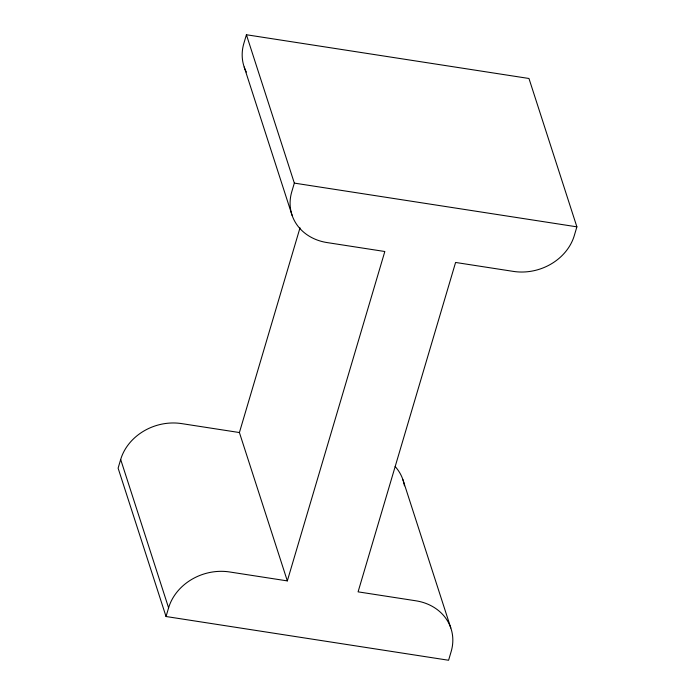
<?xml version="1.0" encoding="UTF-8"?>
<svg xmlns="http://www.w3.org/2000/svg" width="695" height="695" viewBox="0 0 695 695"><rect width="100%" height="100%" fill="white"/><g stroke="black" fill="none" stroke-linecap="round" stroke-linejoin="round"><path stroke-width="1.04" d="M166.036 616.517L168.598 607.856A50.448 43.246 -17.9 0 1 229.567 571.959L287.33 580.898L239.41 432.542L181.647 423.603A50.448 43.246 -17.9 0 0 120.678 459.491L118.115 468.161L166.036 616.517L448.588 660.25L451.151 651.58A50.448 43.246 -17.9 0 0 415.845 600.793L358.081 591.853L455.59 262.458L513.353 271.397A50.448 43.246 -17.9 0 0 574.322 235.509L576.885 226.839L528.965 78.483L246.412 34.75L243.849 43.42A50.448 43.246 -17.9 0 0 246.351 72.063M246.412 34.75L294.333 183.106L291.77 191.777A50.448 43.246 -17.9 0 0 327.076 242.572L384.83 251.512L287.33 580.898M239.41 432.542L300.005 227.838M294.333 183.106L576.885 226.839M402.9 479.637L450.812 627.993M244.188 67.007L292.1 215.363M120.678 459.491L168.598 607.856M395.142 466.527A50.448 43.246 -17.9 0 1 404.438 485.805"/></g></svg>
